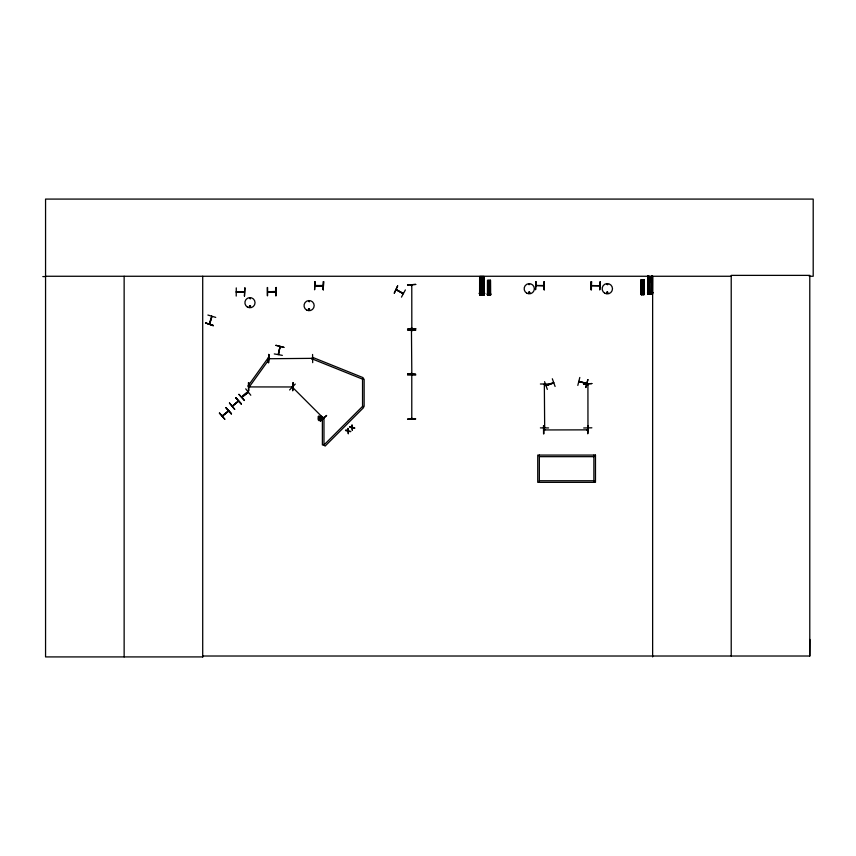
<?xml version="1.0" encoding="UTF-8"?>
<svg xmlns="http://www.w3.org/2000/svg" width="856" height="856" viewBox="0 0 856 856"><rect width="100%" height="100%" fill="white"/><g stroke="black" fill="none" stroke-linecap="round" stroke-linejoin="round"><path stroke-width="1.28" d="M809.198 276.263L813.2 276.263L813.2 199.084L45.561 199.084L45.561 656.916L202.829 656.916L202.722 656.017L809.787 656.017L809.904 639.464M228.702 411.03L222.464 416.134L222.828 415.353M278.746 353.667L278.189 354.566M280.03 347.547L279.752 346.53M209.966 323.236L209.335 324.05M211.967 316.474L209.634 324.05M292.463 387.308L293.234 387.554M323.076 417.354L323.482 417.749M411.501 328.715L411.49 327.805M411.779 330.02L411.832 330.908L411.501 330.02M411.458 327.912L411.779 328.715M411.822 418.755L411.832 418.07M587.644 384.943L587.633 384.034M587.612 384.836L587.922 384.034M249.417 306.512C250.894 304.672 250.23 308.502 249.503 306.384M308.556 309.455C310.022 307.614 309.369 311.445 308.642 309.326M528.805 284.492L529.693 284.385L528.869 284.599M606.53 292.57C608.584 290.173 607.749 294.924 606.604 292.752M607.728 284.492L606.883 284.385L607.664 284.695M606.776 292.42C607.985 294.304 607.664 291.158 606.968 292.217M552.965 383.081L553.607 382.504L553.04 383.103M209.303 323.868L211.657 316.206M319.866 419.643L320.08 418.445L318.689 417.963L319.01 417.279L321.054 417.097L321.556 418.466L320.615 419.579L319.192 419.322L318.689 417.963M320.08 418.445L320.379 416.776M278.179 354.448L280.072 346.766M278.778 352.833L279.677 348.221M280.03 346.701L278.489 354.48M282.341 355.368L274.284 353.924M411.458 330.191L411.822 373.794M411.822 328.544L411.779 284.909M411.811 330.812L411.779 330.106M411.447 418.188L411.415 418.766M544.298 384.205L544.63 384.858L544.63 384.034M544.341 384.034L544.673 427.658M587.954 384.825L587.922 384.119L587.965 427.807M577.821 385.414L579.801 377.475M585.814 387.5L587.933 379.604M578.977 381.605L586.692 383.713M292.431 387.34L293.02 387.8L292.634 387.019M211.603 316.303L211.753 317.212M210.095 322.391L211.432 317.886M215.723 317.405L207.89 315.029M546.984 385.393L545.957 385.328L553.49 382.514M546.224 385.617L553.8 382.878L546.085 385.671L546.877 385.393M311.926 358.803L312.526 357.327L363.126 377.656L362.537 379.133L362.537 406.407L323.975 444.97L322.38 444.97L322.38 417.707L323.975 417.707L323.975 444.97L325.098 446.094L363.661 407.531L362.537 406.407L364.132 406.407L364.132 379.133L362.537 379.133L311.691 358.707L312.515 358.343L268.827 358.739L269.544 358.782M309.498 301.612L308.888 301.002L309.112 301.794M308.428 309.059C308.888 312.376 310.921 307.197 308.406 309.262M529.939 292.966C528.987 289.949 528.238 294.336 529.629 293.201M650.528 293.137L649.918 293.084L650.56 293.052M222.132 415.93L228.456 410.752L227.985 411.618M232.008 406.044L232.65 405.519M320.165 417.985L318.753 418.712M396.788 290.28L396.221 289.553M402.791 292.998L403.433 293.383L396.264 289.617L403.262 293.715L396.05 289.874M401.464 297.128L405.37 289.938M249.62 386.548L248.903 386.923L249.738 386.933M268.795 358.418L269.619 358.407M291.789 386.559L292.752 387.019M543.945 429.573L544.684 429.937M587.013 429.905L587.58 429.487M236.267 291.843L237.262 292.217M243.543 291.843L244.452 291.843M535.963 285.519L543.977 285.883M591.528 285.519L599.714 285.797L591.646 285.829M250.294 298.755L249.663 298.123L250.262 298.733M528.837 292.324C531.073 291.532 528.216 294.4 528.976 292.089M228.563 411.137L222.303 416.144M238.439 401.261L232.254 406.215L238.578 401.154M241.895 397.013L248.358 392.251M242.59 396.97C239.701 397.666 249.203 390.047 247.78 392.722M248.219 392.358L242.013 397.387M315.885 285.904L323.215 285.84L315.19 285.519M319.192 419.322L319.973 418.391M320.272 418.038L321.054 417.097M578.913 381.327L586.831 383.392L578.923 381.626M295.267 384.066L289.596 389.972M320.615 420.981L326.639 415.438L320.572 420.949M411.501 285.818L411.501 284.909M411.501 373.826L411.49 372.916M238.931 394.381L244.377 400.501M229.504 402.994L234.694 409.318M225.952 407.691L231.462 413.758M238.343 400.865L232.233 406.279M244.463 400.426L238.963 394.359M250.797 395.247L245.704 388.838M241.371 403.85L235.839 397.805L241.339 403.872M224.807 419.205L219.307 413.138M231.184 413.983L226.005 407.659L231.495 413.737M249.578 305.827C248.54 308.802 252.242 305.71 249.792 305.806M544.566 381.68L547.326 389.384M555.095 386.463L552.323 378.769M320.337 418.135L321.492 417.717M237.861 401.678L238.278 400.918M312.429 358.782L311.809 358.739M292.517 386.966L249.053 386.923M236.438 291.8L244.367 291.843M244.281 292.206L236.267 292.121M275.718 291.832L267.735 291.789L275.9 291.832M481.714 294.55L482.26 294.55L481.757 293.672M489.247 294.389L489.247 295.031M642.535 294.432L642.813 293.886M650.036 293.105L649.993 293.983M322.958 417.354L323.557 417.889M292.431 387.222L323.343 418.135M314.997 281.613L314.591 289.799L314.88 281.613M315.104 285.562L323.119 285.508M323.204 285.797L315.19 285.936M411.458 328.544L411.822 327.976M407.542 329.624L415.727 329.988L407.542 329.592M407.542 329.935L415.727 329.881M312.579 354.47L312.686 362.644M407.552 373.965L415.727 374.254L407.552 373.847M407.542 375.035L415.727 375.099M411.779 375.217L411.779 418.841M248.786 390.828L248.85 382.643M540.393 384.002L548.578 384.002M291.885 386.912L292.591 386.88M407.552 419.012L415.727 418.905L407.552 419.376M543.924 425.625L543.86 433.81M588.179 425.625L587.772 433.81L588.136 425.625M540.393 427.882L548.578 427.925M587.633 427.754L587.912 426.919L587.633 427.84M591.87 427.807L583.685 427.979M544.769 429.851L543.977 429.905M586.927 429.862L587.665 429.862L544.116 429.947M42.8 276.584L45.561 276.574M45.561 276.263L731.217 276.263M648.206 278.125L652.293 278.125M479.927 278.703L484.015 278.703M641.08 279.837L644.226 279.826L644.226 294.603L641.08 294.625L641.144 279.837M648.195 280.126L652.283 280.126M490.402 280.415L487.46 280.415L487.46 295.192L490.606 295.181L490.542 280.394L489.653 280.394L489.653 295.181M479.916 280.693L484.015 280.693M641.294 281.346L644.012 281.346M535.963 281.57L535.556 289.745L535.856 281.57M544.149 281.57L544.149 289.745M487.674 281.913L490.402 281.913M641.294 282.341L644.012 282.341M648.195 282.373L652.283 282.373M479.916 282.94L484.015 282.94M487.674 282.908L490.402 282.908M641.294 283.839L644.012 283.839M487.674 284.406L490.402 284.406M641.283 285.176L644.012 285.176M536.049 285.519L544.063 285.519M487.663 285.744L490.392 285.744M323.215 285.936L315.19 285.893M641.283 286.674L644.012 286.674M487.663 287.242L490.392 287.242M267.254 287.509L267.297 295.695M236.267 287.894L236.213 296.069M599.714 289.745L600.163 281.57L599.821 289.745M275.803 291.457L267.821 291.778M648.206 292.024L652.293 292.024M236.438 292.164L244.452 292.217M479.927 292.591L484.015 292.591M647.521 292.666L652.978 292.666M647.521 292.838L652.978 292.838M479.242 293.234L484.699 293.234M641.294 293.105L644.012 293.105M479.242 293.405L484.699 293.405M481.639 293.619L482.281 293.619M487.674 293.672L490.402 293.672M487.214 294.1L490.852 294.1M487.214 294.218L490.852 294.218M479.927 294.839L484.336 294.839L484.314 276.595M481.051 294.86L479.606 294.86L479.628 276.606M481.639 294.871L482.281 294.871M539.344 456.665L593.882 456.665M539.344 480.762L593.882 480.762M320.347 418.252L321.556 418.466M587.826 379.572L585.761 387.49M205.536 322.98L213.369 325.366M411.469 330.823L411.501 330.106M319.01 417.279L319.941 418.06M320.305 418.359L321.235 419.151M323.279 418.07L322.787 417.642M235.881 397.773L241.114 404.064M229.419 403.058L234.651 409.361M219.543 412.945L224.764 419.237M319.63 416.851L320.048 417.995M320.197 418.434L320.615 419.579M544.298 427.668L544.619 427.005L544.63 427.743M587.633 384.119L587.644 384.858M543.507 425.625L543.56 433.81M411.501 284.995L411.501 285.733M411.49 327.891L411.501 328.629M411.49 373.002L411.501 373.74M323.236 281.56L323.343 289.745M268.656 354.47L268.773 362.644M248.433 382.643L248.486 390.828M809.787 656.017L809.787 275.375L731.217 275.375L731.217 656.017M652.636 276.263L652.636 656.916M652.593 276.028L652.507 294.271L647.885 294.293L647.981 276.039M652.293 275.878L652.293 294.271L652.251 276.028M651.972 276.028L651.972 294.271M651.491 276.028L651.459 294.271M650.87 294.271L649.618 294.271M649.319 277.344L649.308 279.955M649.319 282.555L649.308 291.682M649.223 277.344L649.223 279.955M649.223 282.555L649.223 291.682M649.041 276.039L648.955 294.293M648.784 277.344L648.784 279.955M648.784 282.555L648.784 291.682M648.698 277.344L648.677 279.955M648.677 282.555L648.698 291.682M648.431 277.344L648.527 279.955M648.431 282.555L648.506 291.682M648.516 292.024L648.516 294.271M648.206 275.878L648.206 294.293L648.163 276.039M643.99 279.826L644.012 294.603M643.798 279.826L643.808 294.603L643.637 279.826M643.509 279.826L643.487 294.603M643.338 279.826L643.273 294.603M643.07 294.603L642.235 294.603M641.968 279.837L642.032 294.625M641.85 279.837L641.818 294.625M641.625 279.837L641.604 294.625M641.444 279.837L641.497 294.625M641.315 279.837L641.294 294.625M593.882 455.082L593.882 482.345M591.421 281.57L591.421 289.745M591.111 281.57L591.111 289.745M539.344 455.082L539.344 482.345M490.37 280.394L490.402 295.181M490.178 280.394L490.188 295.181M490.017 280.394L490.081 295.181M489.867 280.394L489.835 295.181M488.412 280.415L488.401 295.192M488.348 280.415L488.23 295.192L488.177 280.415M487.877 280.415L487.888 295.192M487.824 295.192L487.695 280.415L487.642 295.192M484.239 276.595L484.239 294.839M484.015 294.839L484.015 276.445L479.927 276.445L479.97 294.86M483.79 294.839L483.79 276.595L483.694 294.839M483.544 276.595L483.437 294.839M482.912 279.195L482.902 294.839M482.591 294.839L481.35 294.839M480.944 279.216L481.029 294.86M480.505 276.606L480.419 294.86M480.227 276.606L480.248 294.86M480.152 276.606L480.152 294.86M479.713 276.606L479.713 294.86M276.007 287.509L276.007 295.695M267.596 287.509L267.596 295.695M202.712 276.263L202.712 656.916M124.141 276.263L124.141 656.916M481.083 281.581C482.195 285.059 483.79 279.131 481.083 281.581M488.444 286.332C489.183 288.654 490.242 284.706 488.444 286.332M642.064 285.765C642.803 288.087 643.862 284.139 642.064 285.765M649.362 281.014C650.474 284.492 652.069 278.564 649.362 281.014M275.953 345.332L283.903 347.343L275.953 345.332M205.547 322.926L213.272 325.687L205.547 322.926M397.655 285.883L394.22 293.319L397.623 285.872M268.131 357.969L247.919 386.088L249.214 387.019L269.415 358.899L268.131 357.969M318.379 416.326C316.035 426.866 329.1 414.796 318.379 416.326M345.985 430.108L345.492 430.536L347.911 431.285L348.306 433.821L348.445 431.403L350.864 431.585L348.403 430.825L348.028 428.321L347.878 430.707L345.985 430.108M349.986 426.609L349.494 427.048L351.912 427.797L352.298 430.322L352.437 427.914L354.865 428.086L352.405 427.326L352.019 424.833L351.88 427.208L349.986 426.609M323.632 281.56L323.226 289.745L323.632 281.56M415.727 284.427L407.552 284.941L415.727 284.427M415.727 328.683L407.552 329.196L415.727 328.683M268.773 354.47L268.367 362.655L268.773 354.47M293.105 382.643L292.709 390.828L293.073 382.643M591.86 383.552L583.685 384.055L591.86 383.552M591.528 281.57L591.079 289.745L591.507 281.57M276.349 287.509L275.889 295.695L276.349 287.509M244.902 287.894L244.452 296.069L244.902 287.894M644.472 293.533L640.834 293.533L644.472 293.64M595.476 455.082L537.75 455.082L537.75 482.345L595.476 482.345L595.476 455.082M651.801 279.933L651.823 277.323L651.716 279.933M651.801 292.966L651.823 282.544L651.716 292.966M651.277 279.933L651.277 277.323L651.191 279.933M651.277 292.966L651.277 282.544L651.191 292.966M544.266 289.745L544.266 281.57L544.202 289.745M483.255 294.839L483.255 276.595L483.18 294.839M480.762 294.86L480.762 276.606L480.687 294.86M604.732 293.223A5.179 5.179 0 0 0 612.489 288.74A5.179 5.179 0 0 0 604.732 284.267A5.179 5.179 0 0 0 604.732 293.223M526.707 293.159A5.104 5.104 0 0 0 534.358 288.74A5.104 5.104 0 0 0 526.707 284.32A5.104 5.104 0 0 0 526.707 293.159M306.576 310.022A5.072 5.072 0 0 0 314.184 305.635A5.072 5.072 0 0 0 306.576 301.237A5.072 5.072 0 0 0 306.576 310.022M247.438 307.079A5.072 5.072 0 0 0 255.045 302.692A5.072 5.072 0 0 0 247.438 298.295A5.072 5.072 0 0 0 247.438 307.079"/></g></svg>
